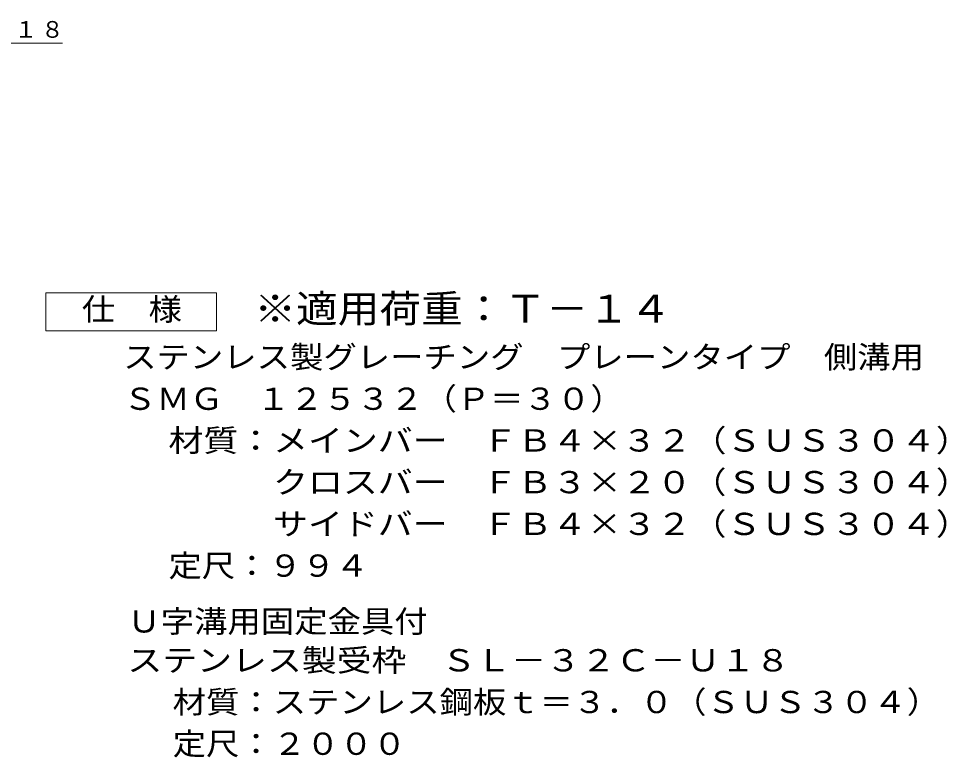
# Model space of a CAD drawing. Units: millimetres at full size; details may follow other scales. Extents: x -241 to 464, y -387 to 295.
# Drawn here: x 219.2 to 463.9, y -182 to 12.8 of the extents above; entities that cross this region are included whole.
import ezdxf
from ezdxf.enums import TextEntityAlignment as Align

# ---------------------------------------------------------------- set-up
doc = ezdxf.new("R2010")
doc.units = ezdxf.units.MM
doc.header["$LTSCALE"] = 2
doc.layers.add('D-5', color=7, linetype='Continuous', lineweight=9)
doc.styles.add('ＭＳ ゴシック', font='')
doc.styles.get('ＭＳ ゴシック').set_extended_font_data('MS Gothic')

msp = doc.modelspace()

# ---------------------------------------------------------------- linework, layer by layer
at = {"layer": 'D-5'}
msp.add_line((105.145, 6.3), (230.769, 6.3), dxfattribs=at)
msp.add_lwpolyline([(226.355, -69.528), (226.355, -59.528), (271.355, -59.528), (271.355, -69.528)], close=True, dxfattribs=at)

# ---------------------------------------------------------------- texts
at = {"layer": 'D-5', "color": 2, "style": 'ＭＳ ゴシック'}
for s, width, p in [('仕\u3000様', 1.1, (235.855, -68.528)), ('ステンレス製グレーチング\u3000プレーンタイプ\u3000側溝用', 1.1, (246.774, -81.112)), ('ＳＭＧ\u3000１２５３２（Ｐ＝３０）', 1.1, (246.774, -92.112)), ('材質：メインバー\u3000ＦＢ４×３２（ＳＵＳ３０４）', 1.15, (258.716, -103.112)), ('\u3000\u3000\u3000クロスバー\u3000ＦＢ３×２０（ＳＵＳ３０４）', 1.15, (258.716, -114.112)), ('\u3000\u3000\u3000サイドバー\u3000ＦＢ４×３２（ＳＵＳ３０４）', 1.15, (258.716, -125.112)), ('定尺：９９４', 1.1, (258.716, -136.112)), ('Ｕ字溝用固定金具付', 1.1, (247.881, -150.807)), ('ステンレス製受枠\u3000ＳＬ－３２Ｃ－Ｕ１８', 1.15, (247.881, -161.067)), ('材質：ステンレス鋼板ｔ＝３．０（ＳＵＳ３０４）', 1.1, (259.823, -172.067)), ('定尺：２０００', 1.1, (259.823, -183.067))]:
    msp.add_text(s, height=5.865, dxfattribs=dict(at, width=width)).set_placement(p, align=Align.BOTTOM_LEFT)
at = {"layer": 'D-5', "color": 3, "style": 'ＭＳ ゴシック', "width": 1.1}
msp.add_text('※適用荷重：Ｔ－１４', height=7.331, dxfattribs=at).set_placement((281.355, -69.528), align=Align.BOTTOM_LEFT)
at = {"layer": 'D-5', "insert": (105.769, 7.252), "char_height": 4.399, "attachment_point": 7, "style": 'ＭＳ ゴシック'}
msp.add_mtext('\\T1.17;ステンレス製受枠ＳＬ－３２Ｃ－Ｕ１８', dxfattribs=at)

doc.saveas('drawing.dxf')
